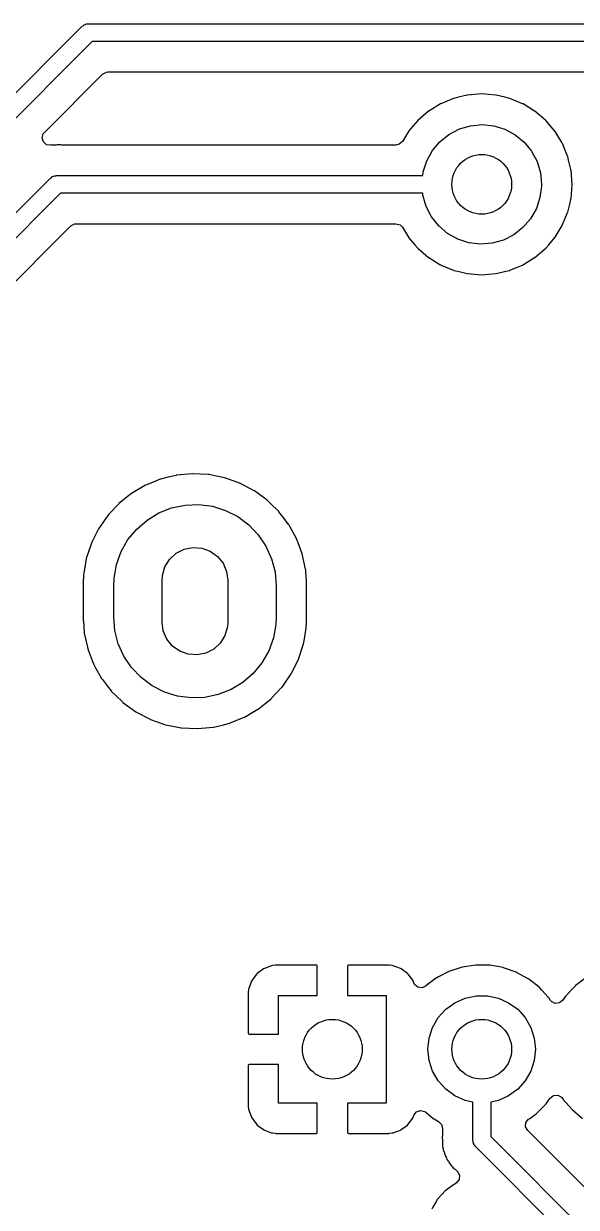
# Model space of a CAD drawing. Extents: x 51 to 243, y -135 to -54.
# Drawn here: x 201.88 to 211.13, y -73.77 to -53.95 of the extents above; entities that cross this region are included whole.
import ezdxf

# ---------------------------------------------------------------- set-up
doc = ezdxf.new("R2010")
doc.units = 0
doc.layers.add('BLACK', color=7, linetype='CONTINUOUS')

msp = doc.modelspace()

# ---------------------------------------------------------------- linework, layer by layer
at = {"layer": 'BLACK', "linetype": 'CONTINUOUS'}
for p, q in [((199.711, -57.1484), (202.863, -53.9959)), ((202.863, -53.9959), (202.881, -53.9861)), ((202.881, -53.9861), (202.894, -53.9721)), ((202.894, -53.9721), (202.914, -53.967)), ((202.914, -53.967), (202.931, -53.9571)), ((202.931, -53.9571), (202.95, -53.9571)), ((202.95, -53.9571), (202.969, -53.952)), ((202.969, -53.952), (232.514, -53.952)), ((203.032, -54.252), (199.799, -57.4846)), ((232.452, -54.252), (203.032, -54.252)), ((202.23, -55.7732), (203.205, -54.7974)), ((203.205, -54.7974), (203.268, -54.7634)), ((203.268, -54.7634), (203.294, -54.7605)), ((203.294, -54.7605), (232.189, -54.7605)), ((209.078, -55.2048), (208.868, -55.2919)), ((209.082, -55.2029), (209.078, -55.2048)), ((209.078, -55.2048), (209.078, -55.2048)), ((209.163, -55.1836), (209.082, -55.2029)), ((209.308, -55.1486), (209.163, -55.1836)), ((209.313, -55.1475), (209.308, -55.1486)), ((209.308, -55.1486), (209.308, -55.1486)), ((209.55, -55.1288), (209.313, -55.1475)), ((209.787, -55.1475), (209.55, -55.1288)), ((209.792, -55.1486), (209.787, -55.1475)), ((209.937, -55.1836), (209.792, -55.1486)), ((209.792, -55.1486), (209.792, -55.1486)), ((210.018, -55.2029), (209.937, -55.1836)), ((210.022, -55.2048), (210.018, -55.2029)), ((210.232, -55.2919), (210.022, -55.2048)), ((210.022, -55.2048), (210.022, -55.2048)), ((208.661, -55.4178), (208.48, -55.572)), ((208.665, -55.4152), (208.661, -55.4178)), ((208.859, -55.2963), (208.665, -55.4152)), ((208.665, -55.4152), (208.665, -55.4152)), ((208.863, -55.2938), (208.859, -55.2963)), ((208.868, -55.2919), (208.863, -55.2938)), ((208.868, -55.2919), (208.868, -55.2919)), ((210.237, -55.2938), (210.232, -55.2919)), ((210.232, -55.2919), (210.232, -55.2919)), ((210.241, -55.2963), (210.237, -55.2938)), ((210.435, -55.4152), (210.241, -55.2963)), ((210.439, -55.4178), (210.435, -55.4152)), ((210.435, -55.4152), (210.435, -55.4152)), ((210.62, -55.572), (210.439, -55.4178)), ((208.48, -55.572), (208.326, -55.7526)), ((209.175, -55.7148), (209.363, -55.6597)), ((209.363, -55.6597), (209.557, -55.642)), ((209.557, -55.642), (209.751, -55.6624)), ((209.751, -55.6624), (209.938, -55.7201)), ((210.774, -55.7526), (210.62, -55.572)), ((202.193, -55.8641), (202.212, -55.7957)), ((202.214, -55.932), (202.193, -55.8641)), ((202.212, -55.7957), (202.23, -55.7732)), ((208.323, -55.7568), (208.221, -55.9233)), ((208.326, -55.7526), (208.323, -55.7568)), ((208.323, -55.7568), (208.323, -55.7568)), ((208.85, -55.9275), (209.002, -55.8052)), ((209.002, -55.8052), (209.175, -55.7148)), ((209.938, -55.7201), (210.109, -55.813)), ((210.109, -55.813), (210.26, -55.9374)), ((210.777, -55.7568), (210.774, -55.7526)), ((210.883, -55.9304), (210.777, -55.7568)), ((210.777, -55.7568), (210.777, -55.7568)), ((202.268, -55.9777), (202.214, -55.932)), ((202.334, -55.9862), (202.268, -55.9777)), ((202.334, -55.9864), (202.334, -55.9862)), ((202.335, -55.9864), (202.334, -55.9864)), ((202.342, -55.9862), (202.335, -55.9864)), ((202.335, -55.9864), (202.335, -55.9864)), ((202.35, -55.9859), (202.342, -55.9862)), ((202.342, -55.9862), (202.342, -55.9862)), ((202.38, -55.985), (202.35, -55.9859)), ((202.392, -55.9841), (202.38, -55.985)), ((202.397, -55.9835), (202.392, -55.9841)), ((202.426, -55.9835), (202.397, -55.9835)), ((202.43, -55.9834), (202.426, -55.9835)), ((202.445, -55.9829), (202.43, -55.9834)), ((202.5, -55.9812), (202.445, -55.9829)), ((202.508, -55.9829), (202.5, -55.9812)), ((202.52, -55.9835), (202.508, -55.9829)), ((202.508, -55.9829), (202.508, -55.9829)), ((208.114, -55.9835), (202.52, -55.9835)), ((208.169, -55.971), (208.114, -55.9835)), ((208.221, -55.9233), (208.169, -55.971)), ((208.725, -56.077), (208.85, -55.9275)), ((210.26, -55.9374), (210.383, -56.0886)), ((210.898, -55.955), (210.883, -55.9304)), ((210.9, -55.9596), (210.898, -55.955)), ((210.987, -56.1698), (210.9, -55.9596)), ((210.9, -55.9596), (210.9, -55.9596)), ((208.572, -56.4341), (208.631, -56.2481)), ((208.631, -56.2481), (208.725, -56.077)), ((210.383, -56.0886), (210.475, -56.2609)), ((210.475, -56.2609), (210.531, -56.4478)), ((210.989, -56.1744), (210.987, -56.1698)), ((211.004, -56.238), (210.989, -56.1744)), ((211.042, -56.3942), (211.004, -56.238)), ((208.565, -56.492), (208.572, -56.4341)), ((210.531, -56.4478), (210.55, -56.642)), ((211.045, -56.4053), (211.042, -56.3942)), ((211.063, -56.642), (211.045, -56.4053)), ((199.18, -59.6874), (202.332, -56.5359)), ((202.332, -56.5359), (202.349, -56.5261)), ((202.349, -56.5261), (202.363, -56.5121)), ((202.363, -56.5121), (202.382, -56.507)), ((202.382, -56.507), (202.399, -56.4971)), ((202.399, -56.4971), (202.419, -56.4971)), ((202.419, -56.4971), (202.438, -56.492)), ((202.438, -56.492), (208.565, -56.492)), ((210.55, -56.642), (210.55, -56.6699)), ((211.045, -56.8787), (211.063, -56.642)), ((202.5, -56.792), (199.436, -59.8556)), ((208.564, -56.792), (202.5, -56.792)), ((208.566, -56.8225), (208.564, -56.792)), ((208.62, -57.0101), (208.566, -56.8225)), ((210.525, -56.8635), (210.464, -57.0487)), ((210.55, -56.6699), (210.525, -56.8635)), ((208.709, -57.1837), (208.62, -57.0101)), ((210.464, -57.0487), (210.367, -57.2184)), ((210.989, -57.1096), (211.033, -56.9266)), ((211.033, -56.9266), (211.043, -56.8835)), ((211.043, -56.8835), (211.045, -56.8787)), ((211.043, -56.8835), (211.043, -56.8835)), ((208.831, -57.3367), (208.709, -57.1837)), ((210.367, -57.2184), (210.24, -57.3662)), ((210.904, -57.3145), (210.987, -57.1142)), ((210.987, -57.1142), (210.989, -57.1096)), ((210.987, -57.1142), (210.987, -57.1142)), ((199.982, -60.0294), (202.674, -57.3374)), ((202.674, -57.3374), (202.736, -57.3034)), ((202.736, -57.3034), (202.763, -57.3005)), ((202.763, -57.3005), (208.114, -57.3005)), ((208.114, -57.3005), (208.182, -57.3205)), ((208.182, -57.3205), (208.221, -57.3607)), ((208.221, -57.3607), (208.323, -57.5272)), ((208.979, -57.4631), (208.831, -57.3367)), ((210.24, -57.3662), (210.086, -57.4863)), ((210.777, -57.5272), (210.896, -57.3332)), ((210.896, -57.3332), (210.898, -57.329)), ((210.898, -57.329), (210.904, -57.3145)), ((208.323, -57.5272), (208.323, -57.5272)), ((208.323, -57.5272), (208.326, -57.5314)), ((208.326, -57.5314), (208.429, -57.6516)), ((208.429, -57.6516), (208.473, -57.7038)), ((209.15, -57.5584), (208.979, -57.4631)), ((209.335, -57.6187), (209.15, -57.5584)), ((209.529, -57.6418), (209.335, -57.6187)), ((209.724, -57.6268), (209.529, -57.6418)), ((209.912, -57.5743), (209.724, -57.6268)), ((210.086, -57.4863), (209.912, -57.5743)), ((210.627, -57.7038), (210.671, -57.6516)), ((210.671, -57.6516), (210.774, -57.5314)), ((210.774, -57.5314), (210.777, -57.5272)), ((210.777, -57.5272), (210.777, -57.5272)), ((208.473, -57.7038), (208.48, -57.712)), ((208.48, -57.712), (208.661, -57.8662)), ((210.439, -57.8662), (210.62, -57.712)), ((210.62, -57.712), (210.627, -57.7038)), ((208.661, -57.8662), (208.665, -57.8688)), ((208.665, -57.8688), (208.665, -57.8688)), ((208.665, -57.8688), (208.85, -57.9822)), ((208.85, -57.9822), (208.863, -57.9902)), ((208.863, -57.9902), (208.868, -57.9921)), ((208.868, -57.9921), (208.868, -57.9921)), ((208.868, -57.9921), (209.078, -58.0792)), ((210.022, -58.0792), (210.232, -57.9921)), ((210.232, -57.9921), (210.237, -57.9902)), ((210.232, -57.9921), (210.232, -57.9921)), ((210.237, -57.9902), (210.25, -57.9822)), ((210.25, -57.9822), (210.435, -57.8688)), ((210.435, -57.8688), (210.439, -57.8662)), ((210.435, -57.8688), (210.435, -57.8688)), ((209.078, -58.0792), (209.082, -58.0811)), ((209.082, -58.0811), (209.148, -58.0968)), ((209.148, -58.0968), (209.308, -58.1354)), ((209.308, -58.1354), (209.308, -58.1354)), ((209.308, -58.1354), (209.313, -58.1365)), ((209.313, -58.1365), (209.55, -58.1552)), ((209.55, -58.1552), (209.787, -58.1365)), ((209.787, -58.1365), (209.792, -58.1354)), ((209.792, -58.1354), (209.952, -58.0968)), ((209.792, -58.1354), (209.792, -58.1354)), ((209.952, -58.0968), (210.018, -58.0811)), ((210.018, -58.0811), (210.022, -58.0792)), ((204.17, -61.5789), (203.947, -61.6692)), ((204.174, -61.5772), (204.17, -61.5789)), ((204.17, -61.5789), (204.17, -61.5789)), ((204.303, -61.5456), (204.174, -61.5772)), ((204.433, -61.5138), (204.303, -61.5456)), ((204.438, -61.5127), (204.433, -61.5138)), ((204.433, -61.5138), (204.433, -61.5138)), ((204.707, -61.487), (204.438, -61.5127)), ((204.712, -61.4872), (204.707, -61.487)), ((204.974, -61.5002), (204.712, -61.4872)), ((204.712, -61.4872), (204.712, -61.4872)), ((204.978, -61.5005), (204.974, -61.5002)), ((204.974, -61.5002), (204.974, -61.5002)), ((204.983, -61.5013), (204.978, -61.5005)), ((205.112, -61.5268), (204.983, -61.5013)), ((204.983, -61.5013), (204.983, -61.5013)), ((205.244, -61.5529), (205.112, -61.5268)), ((205.33, -61.5832), (205.244, -61.5529)), ((205.496, -61.6417), (205.33, -61.5832)), ((203.689, -61.816), (203.618, -61.8727)), ((203.923, -61.679), (203.689, -61.816)), ((203.947, -61.6692), (203.923, -61.679)), ((205.5, -61.6432), (205.496, -61.6417)), ((205.496, -61.6417), (205.496, -61.6417)), ((205.74, -61.7695), (205.5, -61.6432)), ((205.744, -61.7721), (205.74, -61.7695)), ((205.939, -61.9143), (205.744, -61.7721)), ((203.474, -61.9887), (203.309, -62.1654)), ((203.477, -61.9854), (203.474, -61.9887)), ((203.498, -61.9686), (203.477, -61.9854)), ((203.618, -61.8727), (203.498, -61.9686)), ((204.359, -62.0574), (204.584, -62.0101)), ((204.584, -62.0101), (204.814, -62.0015)), ((204.814, -62.0015), (205.042, -62.0317)), ((205.959, -61.929), (205.939, -61.9143)), ((206.024, -61.9927), (205.959, -61.929)), ((206.138, -62.1041), (206.024, -61.9927)), ((203.292, -62.1835), (203.137, -62.4063)), ((203.309, -62.1654), (203.292, -62.1835)), ((203.949, -62.2611), (204.145, -62.1418)), ((204.145, -62.1418), (204.359, -62.0574)), ((205.042, -62.0317), (205.262, -62.0999)), ((205.262, -62.0999), (205.467, -62.2041)), ((205.467, -62.2041), (205.651, -62.3414)), ((206.153, -62.1186), (206.138, -62.1041)), ((206.156, -62.1222), (206.153, -62.1186)), ((206.224, -62.2116), (206.156, -62.1222)), ((206.156, -62.1222), (206.156, -62.1222)), ((206.318, -62.3341), (206.224, -62.2116)), ((203.135, -62.4104), (203.032, -62.6186)), ((203.137, -62.4063), (203.135, -62.4104)), ((203.135, -62.4104), (203.135, -62.4104)), ((203.629, -62.5897), (203.775, -62.4119)), ((203.775, -62.4119), (203.949, -62.2611)), ((205.651, -62.3414), (205.81, -62.5078)), ((206.32, -62.3381), (206.318, -62.3341)), ((206.337, -62.3686), (206.32, -62.3381)), ((206.32, -62.3381), (206.32, -62.3381)), ((206.449, -62.5712), (206.337, -62.3686)), ((203.515, -62.7895), (203.629, -62.5897)), ((205.81, -62.5078), (205.938, -62.6986)), ((206.451, -62.5755), (206.449, -62.5712)), ((206.477, -62.645), (206.451, -62.5755)), ((206.451, -62.5755), (206.451, -62.5755)), ((203.017, -62.6491), (202.932, -62.9068)), ((203.032, -62.6186), (203.017, -62.6491)), ((203.437, -63.0057), (203.515, -62.7895)), ((204.436, -62.8184), (204.569, -62.7506)), ((204.569, -62.7506), (204.715, -62.7211)), ((204.715, -62.7211), (204.864, -62.732)), ((204.864, -62.732), (205.005, -62.7826)), ((205.005, -62.7826), (205.127, -62.8691)), ((205.938, -62.6986), (206.033, -62.9083)), ((206.545, -62.8248), (206.477, -62.645)), ((202.931, -62.9113), (202.89, -63.1502)), ((202.932, -62.9068), (202.931, -62.9113)), ((202.931, -62.9113), (202.931, -62.9113)), ((203.396, -63.232), (203.437, -63.0057)), ((204.248, -63.0463), (204.326, -62.9194)), ((204.326, -62.9194), (204.436, -62.8184)), ((205.127, -62.8691), (205.22, -62.9851)), ((205.22, -62.9851), (205.28, -63.1221)), ((206.033, -62.9083), (206.091, -63.1309)), ((206.546, -62.8292), (206.545, -62.8248)), ((206.603, -63.084), (206.546, -62.8292)), ((206.546, -62.8292), (206.546, -62.8292)), ((202.886, -63.1778), (202.882, -63.244)), ((202.89, -63.1502), (202.886, -63.1739)), ((202.886, -63.1739), (202.886, -63.1778)), ((204.2, -63.27), (204.206, -63.1897)), ((204.206, -63.1897), (204.248, -63.0463)), ((205.28, -63.1221), (205.3, -63.27)), ((206.091, -63.1309), (206.11, -63.36)), ((206.604, -63.0895), (206.603, -63.084)), ((206.606, -63.125), (206.604, -63.0895)), ((206.618, -63.2854), (206.606, -63.125)), ((202.882, -63.244), (202.881, -63.2596)), ((202.881, -63.2596), (202.881, -63.9489)), ((203.39, -63.36), (203.396, -63.232)), ((203.39, -63.88), (203.39, -63.36)), ((204.2, -63.97), (204.2, -63.27)), ((205.3, -63.27), (205.3, -63.97)), ((206.11, -63.36), (206.11, -63.88)), ((206.618, -63.2911), (206.618, -63.2854)), ((206.618, -63.9804), (206.618, -63.2911)), ((202.881, -63.9489), (202.882, -63.9512)), ((202.882, -63.9512), (202.882, -63.9512)), ((202.882, -63.9512), (202.888, -64.041)), ((203.409, -64.1091), (203.39, -63.88)), ((204.22, -64.1179), (204.2, -63.97)), ((205.3, -63.97), (205.294, -64.0503)), ((206.11, -63.88), (206.104, -64.008)), ((206.614, -64.0661), (206.618, -63.9804)), ((202.888, -64.041), (202.896, -64.1505)), ((202.896, -64.1505), (202.897, -64.1549)), ((202.897, -64.1549), (202.897, -64.1549)), ((202.897, -64.1549), (202.949, -64.388)), ((203.467, -64.3317), (203.409, -64.1091)), ((204.28, -64.2549), (204.22, -64.1179)), ((205.252, -64.1937), (205.174, -64.3206)), ((205.294, -64.0503), (205.252, -64.1937)), ((206.104, -64.008), (206.063, -64.2343)), ((206.576, -64.2853), (206.614, -64.0699)), ((206.614, -64.0698), (206.614, -64.0661)), ((206.614, -64.0699), (206.614, -64.0698)), ((202.949, -64.388), (202.955, -64.4152)), ((203.562, -64.5414), (203.467, -64.3317)), ((204.373, -64.3709), (204.28, -64.2549)), ((204.495, -64.4574), (204.373, -64.3709)), ((205.174, -64.3206), (205.064, -64.4216)), ((206.063, -64.2343), (205.985, -64.4505)), ((206.483, -64.5909), (206.568, -64.3332)), ((206.568, -64.3332), (206.576, -64.2853)), ((202.955, -64.4152), (202.979, -64.4792)), ((202.979, -64.4792), (203.03, -64.6142)), ((203.69, -64.7322), (203.562, -64.5414)), ((204.636, -64.508), (204.495, -64.4574)), ((204.785, -64.5189), (204.636, -64.508)), ((204.931, -64.4894), (204.785, -64.5189)), ((205.064, -64.4216), (204.931, -64.4894)), ((205.985, -64.4505), (205.871, -64.6503)), ((206.481, -64.595), (206.483, -64.5909)), ((203.03, -64.6142), (203.051, -64.6688)), ((203.051, -64.6688), (203.088, -64.7357)), ((203.088, -64.7357), (203.18, -64.9011)), ((203.849, -64.8986), (203.69, -64.7322)), ((205.871, -64.6503), (205.725, -64.8281)), ((206.371, -64.8158), (206.481, -64.595)), ((206.481, -64.595), (206.481, -64.595)), ((203.18, -64.9011), (203.182, -64.9059)), ((203.182, -64.9059), (203.2, -64.9291)), ((203.2, -64.9291), (203.303, -65.0642)), ((204.033, -65.0359), (203.849, -64.8986)), ((205.551, -64.9789), (205.355, -65.0982)), ((205.725, -64.8281), (205.551, -64.9789)), ((206.208, -65.0565), (206.363, -64.8337)), ((206.363, -64.8337), (206.371, -64.8158)), ((203.303, -65.0642), (203.347, -65.1214)), ((203.347, -65.1214), (203.35, -65.1246)), ((203.35, -65.1246), (203.35, -65.1246)), ((203.35, -65.1246), (203.425, -65.1978)), ((204.238, -65.1401), (204.033, -65.0359)), ((204.458, -65.2083), (204.238, -65.1401)), ((205.141, -65.1826), (204.916, -65.2299)), ((205.355, -65.0982), (205.141, -65.1826)), ((206.027, -65.2505), (206.205, -65.0598)), ((206.205, -65.0598), (206.208, -65.0565)), ((206.205, -65.0598), (206.205, -65.0598)), ((203.425, -65.1978), (203.541, -65.311)), ((203.541, -65.311), (203.544, -65.3137)), ((203.544, -65.3137), (203.544, -65.3137)), ((203.544, -65.3137), (203.74, -65.456)), ((204.686, -65.2385), (204.458, -65.2083)), ((204.916, -65.2299), (204.686, -65.2385)), ((205.811, -65.424), (205.996, -65.2763)), ((205.996, -65.2763), (206.019, -65.2575)), ((206.019, -65.2575), (206.023, -65.2546)), ((206.019, -65.2575), (206.019, -65.2575)), ((206.023, -65.2546), (206.027, -65.2505)), ((203.74, -65.456), (203.76, -65.4705)), ((203.76, -65.4705), (204, -65.5968)), ((205.355, -65.6511), (205.573, -65.5627)), ((205.573, -65.5627), (205.577, -65.561)), ((205.573, -65.5627), (205.573, -65.5627)), ((205.577, -65.561), (205.805, -65.4279)), ((205.805, -65.4279), (205.807, -65.4263)), ((205.807, -65.4263), (205.811, -65.424)), ((205.807, -65.4263), (205.807, -65.4263)), ((204, -65.5968), (204.004, -65.5983)), ((204.004, -65.5983), (204.004, -65.5983)), ((204.004, -65.5983), (204.101, -65.6324)), ((204.101, -65.6324), (204.256, -65.6871)), ((204.256, -65.6871), (204.354, -65.7064)), ((204.354, -65.7064), (204.517, -65.7387)), ((204.517, -65.7387), (204.517, -65.7387)), ((204.517, -65.7387), (204.522, -65.7395)), ((204.522, -65.7395), (204.526, -65.7398)), ((204.526, -65.7398), (204.526, -65.7398)), ((204.526, -65.7398), (204.788, -65.7528)), ((204.788, -65.7528), (204.788, -65.7528)), ((204.788, -65.7528), (204.793, -65.753)), ((204.793, -65.753), (205.062, -65.7273)), ((205.062, -65.7273), (205.067, -65.7262)), ((205.067, -65.7262), (205.227, -65.6871)), ((205.067, -65.7262), (205.067, -65.7262)), ((205.227, -65.6871), (205.326, -65.6628)), ((205.326, -65.6628), (205.355, -65.6511)), ((206.032, -69.7215), (205.912, -69.7667)), ((206.048, -69.7179), (206.032, -69.7215)), ((206.099, -69.7124), (206.048, -69.7179)), ((206.105, -69.712), (206.099, -69.7124)), ((206.782, -69.712), (206.105, -69.712)), ((206.79, -69.7137), (206.782, -69.712)), ((206.792, -69.7149), (206.79, -69.7137)), ((206.796, -69.7301), (206.792, -69.7149)), ((206.796, -70.22), (206.796, -69.7301)), ((207.306, -69.7179), (207.304, -69.7255)), ((207.304, -69.7255), (207.304, -70.22)), ((207.307, -69.7165), (207.306, -69.7179)), ((207.322, -69.712), (207.307, -69.7165)), ((207.995, -69.712), (207.322, -69.712)), ((208.001, -69.7124), (207.995, -69.712)), ((208.052, -69.7179), (208.001, -69.7124)), ((208.068, -69.7215), (208.052, -69.7179)), ((208.188, -69.7667), (208.068, -69.7215)), ((209.222, -69.7451), (209.002, -69.8171)), ((209.451, -69.7101), (209.222, -69.7451)), ((209.457, -69.7102), (209.451, -69.7101)), ((209.606, -69.712), (209.457, -69.7102)), ((209.457, -69.7102), (209.457, -69.7102)), ((209.683, -69.7129), (209.606, -69.712)), ((209.688, -69.7138), (209.683, -69.7129)), ((209.688, -69.7139), (209.688, -69.7138)), ((209.906, -69.7527), (209.688, -69.7139)), ((205.782, -69.8643), (205.705, -69.9664)), ((205.794, -69.8517), (205.782, -69.8643)), ((205.896, -69.7752), (205.794, -69.8517)), ((205.912, -69.7667), (205.896, -69.7752)), ((208.204, -69.7752), (208.188, -69.7667)), ((208.306, -69.8517), (208.204, -69.7752)), ((208.318, -69.8643), (208.306, -69.8517)), ((208.395, -69.9664), (208.318, -69.8643)), ((208.793, -69.9272), (208.616, -70.06)), ((208.797, -69.9241), (208.793, -69.9272)), ((208.793, -69.9272), (208.793, -69.9272)), ((208.824, -69.9101), (208.797, -69.9241)), ((208.998, -69.8195), (208.824, -69.9101)), ((209.002, -69.8171), (208.998, -69.8195)), ((208.998, -69.8195), (208.998, -69.8195)), ((209.911, -69.7536), (209.906, -69.7527)), ((209.906, -69.7527), (209.906, -69.7527)), ((209.916, -69.7553), (209.911, -69.7536)), ((210.124, -69.8291), (209.916, -69.7553)), ((209.916, -69.7553), (209.916, -69.7553)), ((210.124, -69.8292), (210.124, -69.8291)), ((210.129, -69.8309), (210.124, -69.8292)), ((210.134, -69.8334), (210.129, -69.8309)), ((210.328, -69.9403), (210.134, -69.8334)), ((210.134, -69.8334), (210.134, -69.8334)), ((210.332, -69.9428), (210.328, -69.9403)), ((210.328, -69.9403), (210.328, -69.9403)), ((210.336, -69.946), (210.332, -69.9428)), ((211.293, -69.9272), (211.116, -70.06)), ((205.648, -70.1176), (205.642, -70.1685)), ((205.652, -70.1024), (205.648, -70.1176)), ((205.697, -69.9819), (205.652, -70.1024)), ((205.705, -69.9664), (205.697, -69.9819)), ((208.403, -69.9819), (208.395, -69.9664)), ((208.414, -70.0102), (208.403, -69.9819)), ((208.427, -70.0354), (208.414, -70.0102)), ((208.481, -70.0812), (208.427, -70.0354)), ((208.551, -70.0905), (208.481, -70.0812)), ((208.611, -70.0623), (208.551, -70.0905)), ((208.612, -70.0631), (208.611, -70.0623)), ((208.616, -70.06), (208.612, -70.0631)), ((210.51, -70.0832), (210.336, -69.946)), ((210.336, -69.946), (210.336, -69.946)), ((210.514, -70.0864), (210.51, -70.0832)), ((210.51, -70.0832), (210.51, -70.0832)), ((210.556, -70.1331), (210.514, -70.0864)), ((210.663, -70.2505), (210.556, -70.1331)), ((211.069, -70.108), (210.969, -70.2122)), ((211.112, -70.0631), (211.069, -70.108)), ((211.116, -70.06), (211.112, -70.0631)), ((205.642, -70.1685), (205.642, -70.1753)), ((205.642, -70.1753), (205.642, -70.8479)), ((206.15, -70.866), (206.15, -70.22)), ((206.15, -70.22), (206.796, -70.22)), ((207.304, -70.22), (207.95, -70.22)), ((207.95, -70.22), (207.95, -72.02)), ((208.948, -70.4512), (209.1, -70.3406)), ((209.1, -70.3406), (209.272, -70.264)), ((209.272, -70.264), (209.456, -70.2249)), ((209.456, -70.2249), (209.644, -70.2249)), ((209.644, -70.2249), (209.828, -70.264)), ((209.828, -70.264), (210, -70.3406)), ((210, -70.3406), (210.152, -70.4512)), ((210.67, -70.2577), (210.663, -70.2505)), ((210.673, -70.262), (210.67, -70.2577)), ((210.695, -70.2966), (210.673, -70.262)), ((210.673, -70.262), (210.673, -70.262)), ((210.716, -70.3211), (210.695, -70.2966)), ((210.779, -70.3523), (210.716, -70.3211)), ((210.905, -70.2992), (210.85, -70.3442)), ((210.952, -70.2306), (210.905, -70.2992)), ((210.969, -70.2122), (210.952, -70.2306)), ((208.822, -70.591), (208.948, -70.4512)), ((210.152, -70.4512), (210.278, -70.591)), ((210.85, -70.3442), (210.779, -70.3523)), ((208.728, -70.7539), (208.822, -70.591)), ((210.278, -70.591), (210.372, -70.7539)), ((205.642, -70.8479), (205.646, -70.8631)), ((205.646, -70.8631), (205.648, -70.8643)), ((205.648, -70.8643), (205.656, -70.866)), ((205.656, -70.866), (206.15, -70.866)), ((208.65, -71.12), (208.67, -70.9329)), ((208.67, -70.9329), (208.728, -70.7539)), ((210.372, -70.7539), (210.43, -70.9329)), ((210.43, -70.9329), (210.45, -71.12)), ((208.67, -71.3071), (208.65, -71.12)), ((210.45, -71.12), (210.43, -71.3071)), ((208.728, -71.4861), (208.67, -71.3071)), ((210.43, -71.3071), (210.372, -71.4861)), ((205.644, -71.3799), (205.642, -71.3875)), ((205.642, -71.3875), (205.642, -72.0647)), ((205.645, -71.3785), (205.644, -71.3799)), ((205.66, -71.374), (205.645, -71.3785)), ((206.15, -71.374), (205.66, -71.374)), ((206.15, -72.02), (206.15, -71.374)), ((208.822, -71.649), (208.728, -71.4861)), ((210.372, -71.4861), (210.278, -71.649)), ((208.948, -71.7888), (208.822, -71.649)), ((210.278, -71.649), (210.152, -71.7888)), ((209.1, -71.8994), (208.948, -71.7888)), ((209.272, -71.976), (209.1, -71.8994)), ((210, -71.8994), (209.828, -71.976)), ((210.152, -71.7888), (210, -71.8994)), ((210.695, -71.9399), (210.751, -71.8962)), ((210.751, -71.8962), (210.822, -71.8898)), ((210.822, -71.8898), (210.885, -71.9226)), ((210.885, -71.9226), (210.905, -71.9476)), ((205.642, -72.0647), (205.642, -72.0715)), ((205.642, -72.0715), (205.648, -72.1224)), ((205.648, -72.1224), (205.652, -72.1376)), ((206.796, -72.02), (206.15, -72.02)), ((206.796, -72.5145), (206.796, -72.02)), ((207.95, -72.02), (207.304, -72.02)), ((207.304, -72.02), (207.304, -72.5099)), ((209.4, -72.0032), (209.272, -71.976)), ((209.4, -72.644), (209.4, -72.0032)), ((209.828, -71.976), (209.7, -72.0032)), ((209.7, -72.0032), (209.7, -72.5819)), ((210.462, -72.1995), (210.626, -72.036)), ((210.626, -72.036), (210.664, -71.9842)), ((210.664, -71.9842), (210.679, -71.9625)), ((210.679, -71.9625), (210.695, -71.9399)), ((210.905, -71.9476), (210.907, -71.9503)), ((210.907, -71.9503), (210.907, -71.9503)), ((210.907, -71.9503), (210.91, -71.9547)), ((210.91, -71.9547), (211.061, -72.1298)), ((205.652, -72.1376), (205.697, -72.2581)), ((205.697, -72.2581), (205.705, -72.2736)), ((205.705, -72.2736), (205.782, -72.3757)), ((208.318, -72.3757), (208.395, -72.2736)), ((208.395, -72.2736), (208.403, -72.2581)), ((208.403, -72.2581), (208.415, -72.2262)), ((208.415, -72.2262), (208.458, -72.1694)), ((208.458, -72.1694), (208.524, -72.1447)), ((208.524, -72.1447), (208.594, -72.1599)), ((208.594, -72.1599), (208.614, -72.1734)), ((208.614, -72.1734), (208.739, -72.2777)), ((208.739, -72.2777), (208.753, -72.2859)), ((208.753, -72.2859), (208.829, -72.3302)), ((210.29, -72.3488), (210.335, -72.2902)), ((210.335, -72.2902), (210.353, -72.2777)), ((210.353, -72.2777), (210.462, -72.1995)), ((211.061, -72.1298), (211.239, -72.2777)), ((205.782, -72.3757), (205.794, -72.3883)), ((205.794, -72.3883), (205.896, -72.4648)), ((205.896, -72.4648), (205.912, -72.4733)), ((205.912, -72.4733), (206.032, -72.5185)), ((206.032, -72.5185), (206.048, -72.5221)), ((206.794, -72.5221), (206.796, -72.5145)), ((207.304, -72.5099), (207.308, -72.5251)), ((208.052, -72.5221), (208.068, -72.5185)), ((208.068, -72.5185), (208.188, -72.4733)), ((208.188, -72.4733), (208.204, -72.4648)), ((208.204, -72.4648), (208.306, -72.3883)), ((208.306, -72.3883), (208.318, -72.3757)), ((208.829, -72.3302), (208.878, -72.3818)), ((208.878, -72.3818), (208.891, -72.4389)), ((208.891, -72.4389), (208.891, -72.5619)), ((210.285, -72.4196), (210.29, -72.3488)), ((210.319, -72.4819), (210.285, -72.4196)), ((213.037, -75.2002), (210.319, -72.4819)), ((206.048, -72.5221), (206.099, -72.5276)), ((206.099, -72.5276), (206.105, -72.528)), ((206.105, -72.528), (206.778, -72.528)), ((206.778, -72.528), (206.793, -72.5235)), ((206.793, -72.5235), (206.794, -72.5221)), ((207.308, -72.5251), (207.31, -72.5263)), ((207.31, -72.5263), (207.318, -72.528)), ((207.318, -72.528), (207.995, -72.528)), ((207.995, -72.528), (208.001, -72.5276)), ((208.001, -72.5276), (208.052, -72.5221)), ((208.891, -72.5738), (208.889, -72.5815)), ((208.889, -72.5815), (208.889, -72.5895)), ((208.889, -72.5895), (208.891, -72.6524)), ((208.891, -72.5619), (208.891, -72.5738)), ((208.891, -72.6524), (208.891, -72.6563)), ((208.891, -72.6563), (208.891, -72.6854)), ((208.891, -72.6854), (208.892, -72.6898)), ((208.892, -72.6898), (208.893, -72.7017)), ((208.893, -72.7017), (208.894, -72.7478)), ((209.405, -72.6631), (209.4, -72.644)), ((209.405, -72.6828), (209.405, -72.6631)), ((209.415, -72.6999), (209.405, -72.6828)), ((209.42, -72.719), (209.415, -72.6999)), ((209.7, -72.5819), (212.704, -75.5859)), ((208.894, -72.7478), (208.9, -72.7673)), ((208.9, -72.7673), (208.9, -72.7684)), ((208.9, -72.7684), (208.904, -72.7878)), ((208.904, -72.7878), (208.907, -72.8091)), ((208.907, -72.8091), (208.91, -72.8164)), ((208.91, -72.8164), (208.91, -72.8164)), ((208.91, -72.8164), (208.924, -72.852)), ((208.924, -72.852), (208.928, -72.8632)), ((208.928, -72.8632), (208.941, -72.9076)), ((208.941, -72.9076), (208.952, -72.9261)), ((209.434, -72.733), (209.42, -72.719)), ((209.444, -72.7501), (209.434, -72.733)), ((212.448, -75.7541), (209.444, -72.7501)), ((208.952, -72.9261), (208.96, -72.9438)), ((208.96, -72.9438), (208.968, -72.9638)), ((208.968, -72.9638), (208.996, -73.0011)), ((208.996, -73.0011), (209.002, -73.011)), ((209.002, -73.011), (209.022, -73.044)), ((209.022, -73.044), (209.022, -73.044)), ((209.022, -73.044), (209.026, -73.0508)), ((209.026, -73.0508), (209.041, -73.066)), ((209.041, -73.066), (209.054, -73.081)), ((209.054, -73.081), (209.066, -73.0984)), ((209.066, -73.0984), (209.09, -73.1177)), ((209.09, -73.1177), (209.102, -73.1278)), ((209.102, -73.1278), (209.111, -73.1358)), ((209.111, -73.1358), (209.142, -73.1676)), ((209.171, -73.3008), (209.129, -73.3576)), ((209.142, -73.1676), (209.176, -73.23)), ((209.176, -73.23), (209.171, -73.3008)), ((208.934, -73.494), (208.889, -73.5443)), ((208.939, -73.4891), (208.934, -73.494)), ((208.934, -73.494), (208.934, -73.494)), ((209.093, -73.3769), (208.939, -73.4891)), ((209.099, -73.3742), (209.093, -73.3769)), ((209.105, -73.3718), (209.099, -73.3742)), ((209.099, -73.3742), (209.099, -73.3742)), ((209.129, -73.3576), (209.105, -73.3718)), ((208.782, -73.6818), (208.734, -73.7647)), ((208.811, -73.6311), (208.782, -73.6818)), ((208.889, -73.5443), (208.811, -73.6311)), ((208.734, -73.7647), (208.715, -73.7964))]:
    msp.add_line(p, q, dxfattribs=at)
at = {"layer": 'BLACK'}
for centre in [(209.55, -56.642), (207.05, -71.12), (209.55, -71.12)]:
    msp.add_circle(centre, 0.5, dxfattribs=at)

doc.saveas('drawing.dxf')
